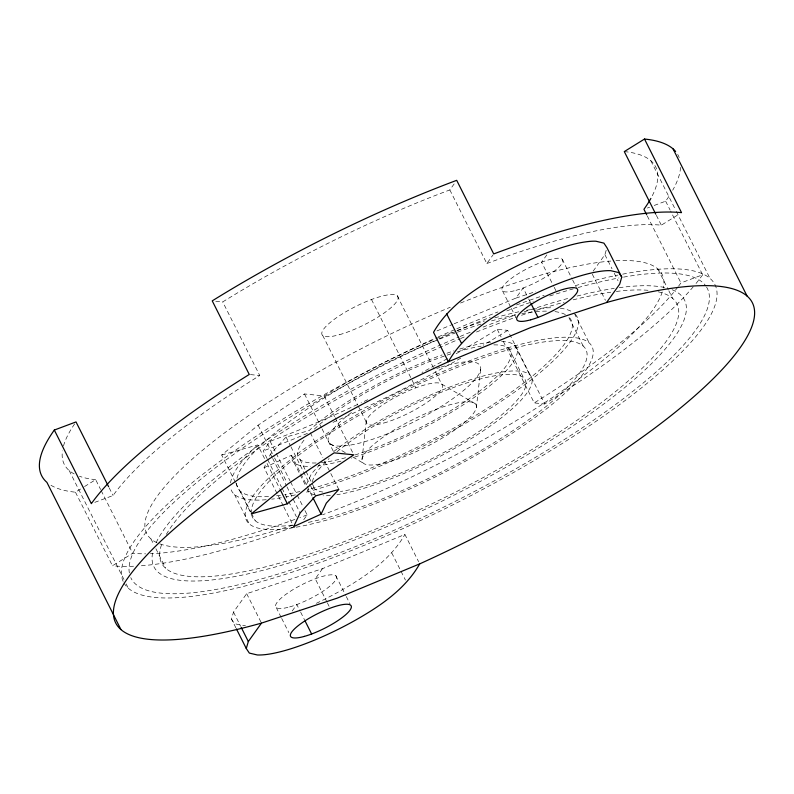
<?xml version="1.0" encoding="UTF-8"?>
<svg xmlns="http://www.w3.org/2000/svg" width="794" height="794" viewBox="0 0 794 794"><rect width="100%" height="100%" fill="white"/><g stroke="black" fill="none" stroke-linecap="round" stroke-linejoin="round"><path stroke-width="0.6" stroke-dasharray="3.97 2.98" d="M362.014 459.369L366.272 421.267M476.4 407.391A63.629 15.175 -26.7 0 0 392.832 430.745A63.629 15.175 -26.7 0 0 388.405 461.999A63.629 15.175 -26.7 0 0 476.4 407.391L480.658 369.289M235.858 627.796L231.471 619.072L233.515 612.085L246.676 593.674L322.493 568.663L404.9 534.441L418.607 561.695M593.138 271.151L604.909 254.676L606.944 247.688M283.289 505.867L264.094 467.706L266.059 463.507M269.513 456.163L270.496 454.069L286.029 437.028L309.184 430.547A125.561 29.954 -26.7 0 1 442.119 354.928M306.345 484.668L311.496 473.7L319.833 464.559M267.131 458.595L263.261 450.903L270.129 441.295A331.009 78.953 -26.7 0 0 359.96 403.372M215.73 301.224L222.727 301.918A331.009 78.953 -26.7 0 1 449.831 189.935L455.329 182.253M303.715 519.703L307.149 514.899L304.936 510.502M449.831 189.935L486.851 263.539L493.034 254.894M292.222 610.993L296.827 604.552L300.122 611.092M322.493 568.663L315.258 578.786L326.771 601.683M454.128 323.763L515.931 298.097L523.167 287.974L528.099 297.79M546.858 254.844L541.587 262.209L553.656 286.197M316.34 603.311A92.541 22.073 -26.7 0 0 349.975 585.277C371.532 572.285 392.176 556.673 404.9 534.441M235.401 482.266L221.685 455.002L258.11 425.207L304.499 393.963L324.2 395.938A193.428 46.141 -26.7 0 1 434.804 339.237M50.925 485.253A356.308 84.988 -26.7 0 0 75.45 492.191L83.539 487.179M84.541 486.553L95.657 479.655L100.63 489.541M75.45 492.191L112.47 565.794L132.677 553.249A331.009 78.953 -26.7 0 0 145.61 553.825M486.851 263.539A331.009 78.953 -26.7 0 1 661.323 225.178L678.503 214.519M264.094 467.706L291.547 455.23A125.561 29.954 -26.7 0 0 310.593 466.356M436.958 330.899L452.987 324.24M647.368 208.028L649.651 207.174M654.216 205.457L665.65 201.18A356.308 84.988 -26.7 0 0 669.808 195.026M94.764 502.364L113.046 495.525A331.009 78.953 -26.7 0 1 259.747 375.522L222.727 301.918M678.523 286.217A331.009 78.953 -26.7 0 0 680.954 282.912L702.66 274.784L670.622 211.075M515.931 298.097L535.761 291.557M221.685 455.002L257.713 444.938L264.849 459.111M456.123 353.717A331.009 78.953 -26.7 0 0 497.233 329.312L507.723 330.364L544.744 403.967A356.308 84.988 -26.7 0 0 694.085 285.8M250.418 374.589L259.747 375.522M503.307 341.4L534.253 402.915L544.744 403.967M475.12 403.6L441.672 384.088L433.345 367.523M329.867 443.638L345.539 452.788M352.854 457.056L363.305 463.15M231.471 619.072L234.528 623.647L242.478 625.523A92.541 22.073 -26.7 0 0 245.435 625.543M650.822 160.716L675.734 210.241M676.28 211.343L710.044 278.476M665.65 201.18L670.067 209.973M656.35 215.293L661.323 225.178M647.249 215.899L680.954 282.912M657.839 268.958L668.26 289.671M668.816 290.763L672.647 298.395M604.909 254.676L612.035 268.848M614.228 273.215L618.069 280.848M592.294 274.178L605.455 300.35M562.192 259.211L572.067 278.833M572.613 279.925L576.454 287.557M574.36 313.422L589.168 342.859M554.202 287.279L556.396 291.646M583.203 346.035L568.395 316.598A186.64 44.524 -26.7 0 1 497.362 401.675A186.64 44.524 -26.7 0 1 307.546 489.65M528.655 298.881L530.849 303.239M502.562 290.971L510.79 307.328M511.336 308.419L516.279 318.225M514.72 345.182L529.529 374.619M508.765 348.358L523.574 377.795M497.233 329.312L501.103 337.003M397.248 295.765L432.79 366.421M371.493 299.507L415.917 387.829M322.711 335.465L357.697 405.019M358.253 406.121L367.136 423.788M324.2 395.938L334.621 416.652M335.167 417.743L353.816 454.813M391.73 552.852L400.513 570.291M401.059 571.382L405.446 580.106M304.499 393.963L321.501 427.768M322.046 428.859L334.115 452.848M310.285 432.73L322.9 457.81M324.538 461.086L338.8 489.432M300.043 459.518L305.531 470.425M306.077 471.517L311.566 482.415M312.111 483.506L314.851 488.965M286.029 437.028L290.415 445.742M290.961 446.833L310.156 485.005M310.702 486.087L315.635 495.903M291.547 455.23L312.379 496.657M294.078 462.694L299.566 473.601M300.112 474.693L305.601 485.591M307.794 489.958L308.886 492.141M270.129 441.295L275.657 452.282M276.203 453.374L290.018 480.836M290.574 481.938L296.648 494.027M297.204 495.119L302.732 506.106M335.862 575.789L345.727 595.421M346.283 596.512L350.114 604.145M258.11 425.207L274.009 456.828M274.565 457.92L286.624 481.908M270.496 454.069L272.144 457.344M272.689 458.436L286.396 485.69M286.942 486.782L300.112 512.954M267.677 459.686L281.493 487.149M282.049 488.25L288.123 500.339M288.679 501.431L296.41 516.815M267.042 463.468L279.657 488.548M283.835 506.959L293.701 526.581M327.317 602.775L330.066 608.224M240.413 491.278L250.835 512.001M251.38 513.093L255.221 520.725M235.947 483.357L251.301 513.887M300.668 612.184L304.509 619.816M234.448 494.454L249.256 523.901M276.223 607.549L281.165 617.365M281.711 618.457L288.837 632.629M246.676 593.674L260.928 622.02M233.515 612.085L240.642 626.258M150.959 538.918L153.708 544.376M155.902 548.733L165.767 568.365M109.175 487.834L113.046 495.525M101.185 490.632L132.677 553.249M69.147 470.514L123.943 579.471M126.157 583.878L128.37 588.285M251.37 513.529A186.64 44.524 -26.7 0 1 456.381 367.751A186.64 44.524 -26.7 0 1 568.167 386.569A186.64 44.524 -26.7 0 1 306.375 522.789M292.52 525.102A186.64 44.524 -26.7 0 1 251.579 514.73M336.944 451.756A118.772 28.326 -26.7 0 1 491.129 376.465A118.772 28.326 -26.7 0 1 494.87 420.234A118.772 28.326 -26.7 0 1 340.348 491.506M322.989 492.072A118.772 28.326 -26.7 0 1 312.588 485.362M312.449 481.898A118.772 28.326 -26.7 0 1 329.143 458.555M333.708 451.607A125.561 29.954 -26.7 0 1 495.972 373.061A125.561 29.954 -26.7 0 1 499.386 419.341A125.561 29.954 -26.7 0 1 336.884 494.672M330.393 495.486A125.561 29.954 -26.7 0 1 323.108 495.813M314.801 494.91A125.561 29.954 -26.7 0 1 307.387 490.404M296.172 527.176A193.428 46.141 -26.7 0 0 529.102 421.753A193.428 46.141 -26.7 0 0 564.683 337.212A193.428 46.141 -26.7 0 0 339.008 425.376L301.76 450.456L272.521 474.375A193.428 46.141 -26.7 0 0 295.07 527.365M493.828 344.884A118.772 28.326 -26.7 0 1 483.447 388.167A118.772 28.326 -26.7 0 1 354.561 455.101M345.598 457.731A118.772 28.326 -26.7 0 1 321.352 462.584M316.181 462.962A118.772 28.326 -26.7 0 1 304.33 439.687M314.335 429.107A118.772 28.326 -26.7 0 1 453.116 353.141M457.592 351.762A118.772 28.326 -26.7 0 1 481.154 346.144M299.993 491.516A186.64 44.524 -26.7 0 1 284.768 494.602M280.471 495.277A186.64 44.524 -26.7 0 1 276.352 495.823M268.571 496.548A186.64 44.524 -26.7 0 1 236.473 482.831M236.999 478.296A186.64 44.524 -26.7 0 1 455.071 333.073M457.503 332.17A186.64 44.524 -26.7 0 1 481.363 323.972M491.516 320.905A186.64 44.524 -26.7 0 1 516.06 314.771M521.817 313.66A186.64 44.524 -26.7 0 1 548.356 311.149M554.956 311.615A186.64 44.524 -26.7 0 1 567.641 315.992M501.61 341.519A125.561 29.954 -26.7 0 1 486.097 388.723A125.561 29.954 -26.7 0 1 351.355 458.128M341.023 461.125A125.561 29.954 -26.7 0 1 318.255 465.75M446.923 353.221A125.561 29.954 -26.7 0 1 453.999 350.839M459.716 349.052A125.561 29.954 -26.7 0 1 491.903 341.966M575.273 314.295A193.428 46.141 -26.7 0 1 498.969 402.766A193.428 46.141 -26.7 0 1 304.261 492.707M295.447 494.87A193.428 46.141 -26.7 0 1 285.89 496.905M281.364 497.739A193.428 46.141 -26.7 0 1 271.697 499.168M266.238 499.724A193.428 46.141 -26.7 0 1 230.458 487M230.538 482.951A193.428 46.141 -26.7 0 1 257.713 444.938M435.926 338.77A193.428 46.141 -26.7 0 1 453.672 331.723M456.907 330.502A193.428 46.141 -26.7 0 1 484.578 320.935M494.781 317.858A193.428 46.141 -26.7 0 1 519.405 311.675M526.333 310.335A193.428 46.141 -26.7 0 1 531.781 309.432M532.843 309.273A193.428 46.141 -26.7 0 1 553.597 307.774M560.326 308.251A193.428 46.141 -26.7 0 1 571.998 311.744M615.926 260.72A288.44 68.8 -26.7 0 1 663.347 287.994M662.295 291.944A288.44 68.8 -26.7 0 1 322.483 514.8M292.728 525.181A288.44 68.8 -26.7 0 1 157.341 496.042A288.44 68.8 -26.7 0 1 450.307 307.218M460.52 303.04A288.44 68.8 -26.7 0 1 610.864 261.057M658.196 291.805A288.44 68.8 -26.7 0 1 452.044 493.878A288.44 68.8 -26.7 0 1 162.472 542.233M166.333 534.412A288.44 68.8 -26.7 0 1 459.398 339.038M460.55 338.562A288.44 68.8 -26.7 0 1 466.247 336.18M476.45 332.031A288.44 68.8 -26.7 0 1 515.544 317.332M521.489 315.278A288.44 68.8 -26.7 0 1 535.513 310.633M536.665 310.265A288.44 68.8 -26.7 0 1 564.127 302.177M573.149 299.834A288.44 68.8 -26.7 0 1 610.745 292.222M616.323 291.467A288.44 68.8 -26.7 0 1 649.542 290.435M672.032 289.711A296.926 70.825 -26.7 0 1 451.359 496.488A296.926 70.825 -26.7 0 1 153.073 550.907M156.15 542.639A296.926 70.825 -26.7 0 1 458.932 336.964M460.093 336.477A296.926 70.825 -26.7 0 1 470.485 332.15M483.05 327.088A296.926 70.825 -26.7 0 1 515.624 314.881M524.05 311.953A296.926 70.825 -26.7 0 1 569.427 298.038M577.039 296.063A296.926 70.825 -26.7 0 1 614.288 288.381M619.181 287.676A296.926 70.825 -26.7 0 1 666.126 287.855M706.551 287.051A322.523 76.929 -26.7 0 1 455.369 501.302A322.523 76.929 -26.7 0 1 130.752 577.605M129.343 572.99A322.523 76.929 -26.7 0 1 437.861 339.336M439.003 338.82A322.523 76.929 -26.7 0 1 456.173 331.287M457.324 330.8A322.523 76.929 -26.7 0 1 490.235 317.272M506.761 310.92A322.523 76.929 -26.7 0 1 533.26 301.432M549.696 295.993A322.523 76.929 -26.7 0 1 573.228 288.897M578.022 287.557A322.523 76.929 -26.7 0 1 619.012 277.94M623.558 277.116A322.523 76.929 -26.7 0 1 705.896 286.058M622.615 274.168A331.009 78.953 -26.7 0 1 554.619 448.223A331.009 78.953 -26.7 0 1 123.705 582.498M123.159 581.397A331.009 78.953 -26.7 0 1 437.117 337.42M438.268 336.894A331.009 78.953 -26.7 0 1 455.617 329.262M456.778 328.766A331.009 78.953 -26.7 0 1 497.977 311.923M516.408 304.985A331.009 78.953 -26.7 0 1 544.168 295.299M575.134 285.711A331.009 78.953 -26.7 0 1 617.99 275.081M680.537 167.365A356.308 84.988 -26.7 0 1 672.677 190.252M507.723 330.364A356.308 84.988 -26.7 0 1 483.129 345.241M460.709 358.193A356.308 84.988 -26.7 0 1 332.954 422.378M307.447 433.365A356.308 84.988 -26.7 0 1 263.261 450.903M677.679 154.373A356.308 84.988 -26.7 0 1 679.198 157.569M702.66 274.784A356.308 84.988 -26.7 0 1 694.819 284.927M292.986 527.206A356.308 84.988 -26.7 0 1 139.883 565.874M133.571 566.231A356.308 84.988 -26.7 0 1 112.47 565.794M624.302 151.585A331.009 78.953 -26.7 0 1 651.517 197.24M447.359 358.65A331.009 78.953 -26.7 0 1 421.991 372.446M367.761 399.7A331.009 78.953 -26.7 0 1 361.072 402.856M95.657 479.655A331.009 78.953 -26.7 0 1 79.43 476.261M74.179 473.939A331.009 78.953 -26.7 0 1 62.448 450.823M63.48 445.96A331.009 78.953 -26.7 0 1 76.025 421.922M677.887 287.051A331.009 78.953 -26.7 0 1 534.253 402.915M307.149 514.899A331.009 78.953 -26.7 0 1 299.804 517.609M294.921 519.385A331.009 78.953 -26.7 0 1 150.384 553.736M441.206 367.027A84.839 20.237 -26.7 0 1 466.882 387.651A84.839 20.237 -26.7 0 1 354.005 444.392A84.839 20.237 -26.7 0 1 352.893 411.431M436.74 368.446A84.839 20.237 -26.7 0 1 440.104 367.364M339.445 334.701A42.419 10.114 -26.7 0 0 398.112 298.286A42.419 10.114 -26.7 0 0 342.393 313.858A42.419 10.114 -26.7 0 0 339.445 334.701M289.612 606.934A33.934 8.099 -26.7 0 0 336.547 577.804A33.934 8.099 -26.7 0 0 291.974 590.27A33.934 8.099 -26.7 0 0 289.612 606.934M515.951 290.356A33.934 8.099 -26.7 0 0 562.886 261.226A33.934 8.099 -26.7 0 0 518.313 273.682A33.934 8.099 -26.7 0 0 515.951 290.356M383.859 423.023A42.419 10.114 -26.7 0 0 442.536 386.609A42.419 10.114 -26.7 0 0 386.817 402.181A42.419 10.114 -26.7 0 0 383.859 423.023"/><path stroke-width="1.19" d="M419.708 563.879C406.985 586.111 386.341 601.723 364.783 614.715A92.541 22.073 -26.7 0 1 257.286 654.961L249.336 653.085L246.279 648.509L248.323 641.522L261.484 623.111L337.301 598.11L419.708 563.879A356.308 84.988 -26.7 0 0 739.68 348.387A356.308 84.988 -26.7 0 0 606.556 302.524L530.739 327.535L448.332 361.766A356.308 84.988 -26.7 0 0 128.35 577.248A356.308 84.988 -26.7 0 0 261.484 623.111M621.752 277.126L618.705 272.56L610.745 270.685A92.541 22.073 -26.7 0 0 503.257 310.92C481.7 323.912 461.056 339.524 448.332 361.766L433.524 332.319C446.248 310.087 466.892 294.475 488.449 281.483A92.541 22.073 -26.7 0 1 595.947 241.237L603.897 243.113L606.944 247.688L621.752 277.126L619.717 284.113L606.556 302.524M321.153 514.105L326.304 503.148L338.8 489.432L315.635 495.903L300.112 512.954L293.701 526.581L321.153 514.105L312.935 497.749M287.329 503.813L316.568 479.894L353.816 454.813L334.115 452.848L287.726 484.092L251.301 513.887L287.329 503.813L280.203 489.64M675.625 151.475A356.308 84.988 -26.7 0 0 644.51 139.039L624.302 151.585L655.794 214.201M120.946 629.563L46.906 482.355A356.308 84.988 -26.7 0 1 54.32 430.05L76.025 421.922L108.629 486.732M673.054 148.875L747.094 296.073M644.51 139.039L681.53 212.643A356.308 84.988 -26.7 0 0 493.719 253.931L456.699 180.327A356.308 84.988 -26.7 0 0 212.236 300.866L249.256 374.47A356.308 84.988 -26.7 0 0 91.34 503.654L54.32 430.05M646.703 214.807L643.934 209.308A331.009 78.953 -26.7 0 0 650.891 198.401M530.849 303.239L537.975 317.411M446.685 313.908L461.493 343.355M305.055 620.908L311.635 633.999M241.187 627.349L248.323 641.522M236.413 628.888L246.279 648.509M304.42 636.381A33.934 8.099 -26.7 0 0 351.355 607.251A33.934 8.099 -26.7 0 0 306.782 619.707A33.934 8.099 -26.7 0 0 304.42 636.381M530.759 319.793A33.934 8.099 -26.7 0 0 577.695 290.664A33.934 8.099 -26.7 0 0 533.111 303.129A33.934 8.099 -26.7 0 0 530.759 319.793"/></g></svg>
